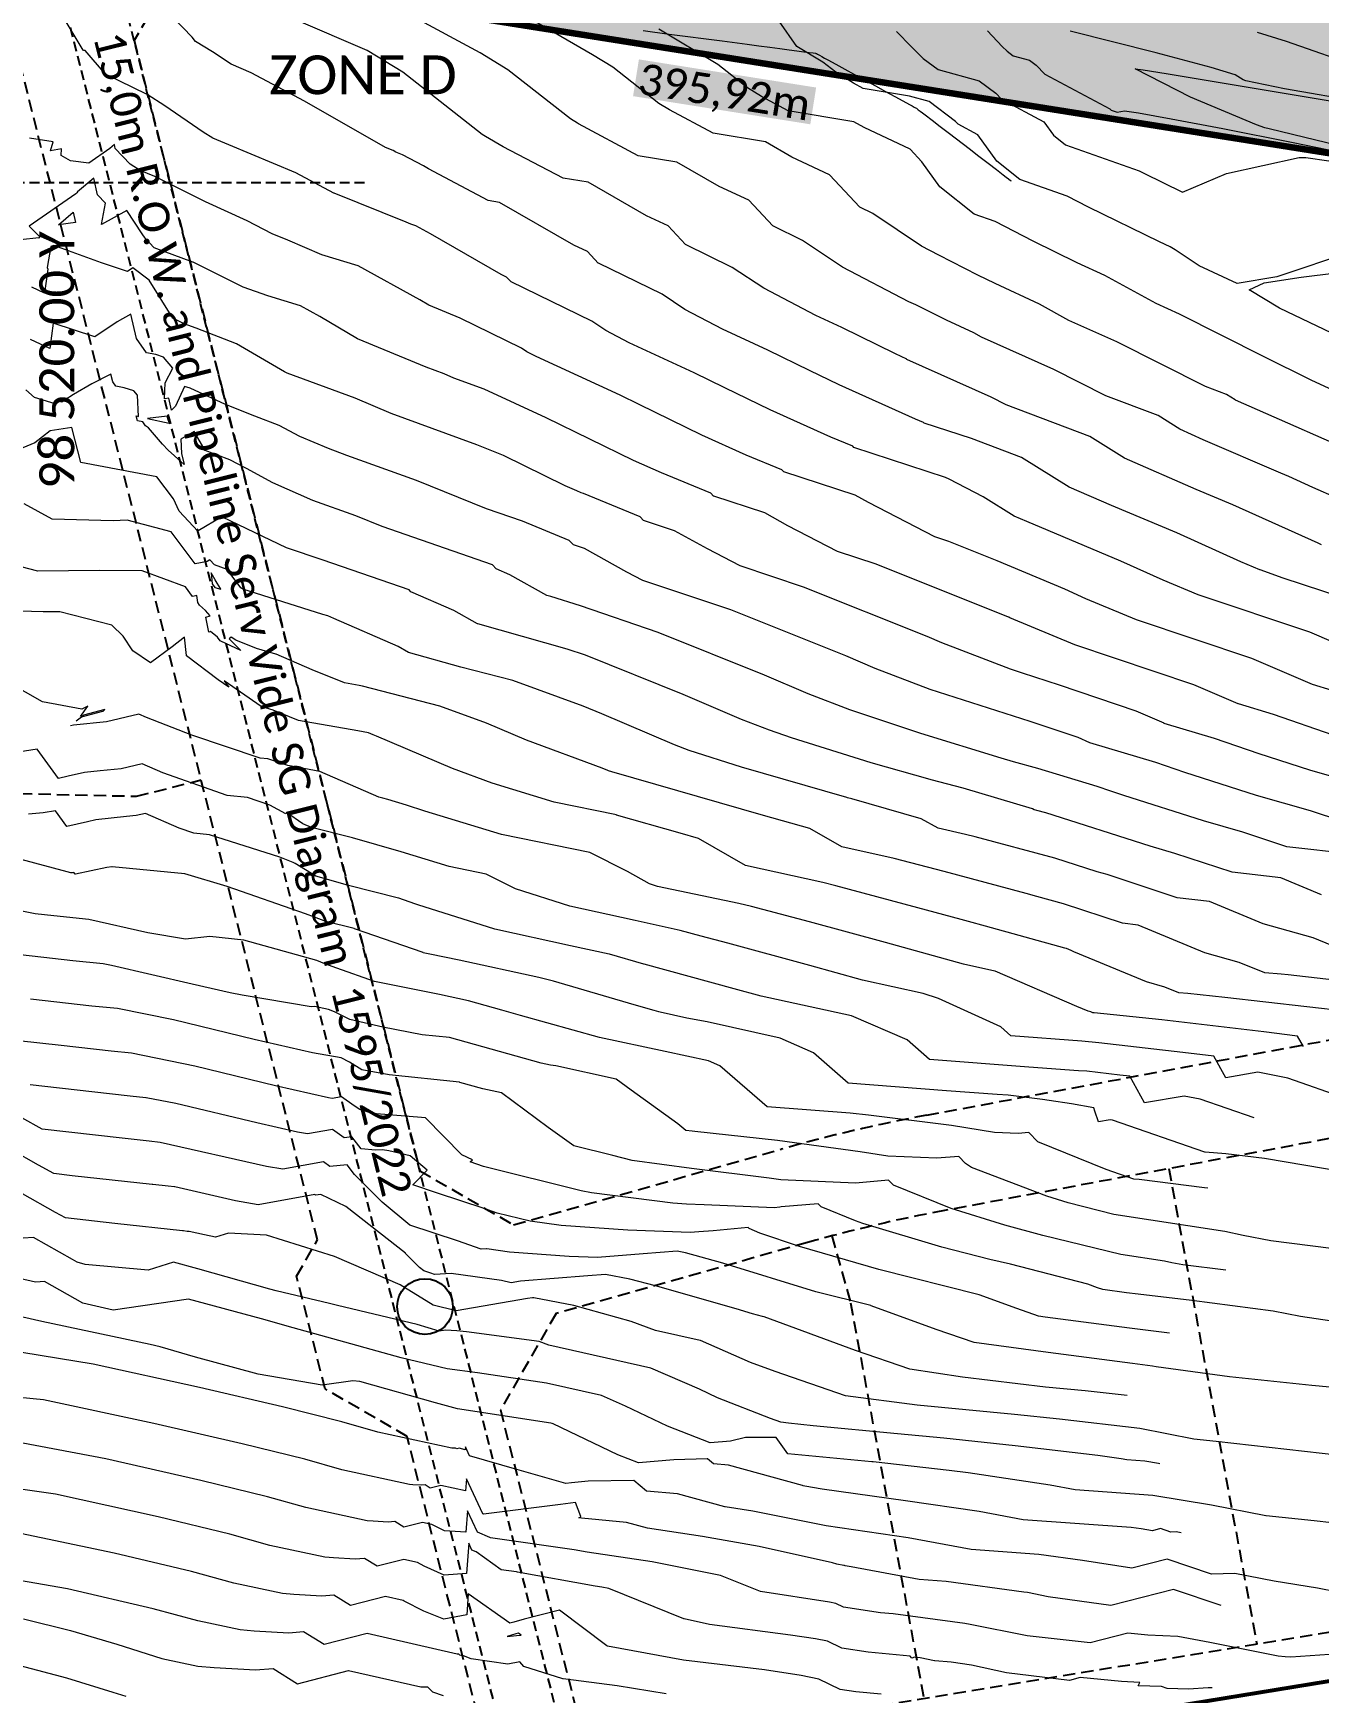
# Model space of a CAD drawing. Header units: metres. Extents: x 5688 to 19740, y -52 to 3406.
# Drawn here: x 7359.3 to 7690.8, y 1435.2 to 1863.1 of the extents above; entities that cross this region are included whole.
import ezdxf
from ezdxf.enums import TextEntityAlignment as Align

# ---------------------------------------------------------------- set-up
doc = ezdxf.new("R2010")
doc.units = ezdxf.units.M
doc.linetypes.add('DASHED', pattern=[19.05, 12.7, -6.35])
doc.linetypes.add('HIDDEN', pattern=[9.525, 6.35, -3.175])
for name, color, linetype in [('AFSTANDE', 7, 'Continuous'), ('Contours', 7, 'Continuous'), ('GEO', 140, 'Continuous'), ('LINES', 7, 'Continuous'), ('ONDERVERDELING', 7, 'Continuous'), ('SERV', 7, 'Continuous'), ('SITE', 7, 'Continuous')]:
    doc.layers.add(name, color=color, linetype=linetype)
doc.layers.add('Sonering - Special', color=7, linetype='Continuous', true_color=0xdbb88a)
doc.styles.add('CALIBRII', font='calibri.ttf')
doc.styles.add('Text_Style_1', font='calibri.ttf')
doc.dimstyles.new('$DIM_Caddie', dxfattribs={"dimtxt": 7, "dimasz": 1, "dimexe": 0, "dimexo": 0, "dimgap": 0, "dimtad": 0, "dimtoh": 1, "dimtxsty": 'Text_Style_1', "dimblk": 'OBLIQUE', "dimcen": 0, "dimse1": 1, "dimse2": 1, "dimsd1": 1, "dimsd2": 1, "dimclrd": 253, "dimclre": 253, "dimclrt": 256, "dimadec": 0, "dimazin": 0, "dimtfac": 1, "dimtmove": 0, "dimatfit": 3, "dimldrblk": 'OBLIQUE', "dimfxl": 0, "dimtfillclr": 2, "dimlwd": -3, "dimlwe": -1, "dimarcsym": 0})

# ---------------------------------------------------------------- blocks, each defined once
blk = doc.blocks.new('CONTOURS-CG')
at = {"layer": 'Contours', "color": 253, "lineweight": 9, "true_color": 0xa1a3a5}
for points, elevation in [([(31514.11, 651.19), (31493.18, 656.24), (31492.1, 656.55), (31489.88, 657.31), (31472.91, 664.4), (31458.68, 671.72), (31460.69, 671.44), (31466.65, 670.5), (31524.87, 660.82)], 1432.5), ([(31490.1, 681.15), (31497.56, 678.83), (31517.25, 672.02), (31522.18, 670.05), (31531.62, 665.8), (31529.68, 662.62), (31528.31, 661.95), (31517, 663.15), (31497.11, 666.54), (31487.18, 668.65), (31486.5, 668.86), (31484.44, 670.15), (31478.24, 672.05), (31464.06, 675.84), (31441.9, 681.46)], 1433), ([(31420.53, 681.51), (31424.36, 677.5), (31425.6, 676.27), (31427.14, 675.12), (31431.41, 673.95), (31431.41, 673.95), (31433.12, 672.66), (31435.36, 670.33), (31435.37, 670.32), (31452.1, 661.44), (31452.1, 661.44), (31452.24, 661.24), (31452.42, 661.11), (31454.03, 660.54), (31455.92, 660.92), (31459.52, 660.41), (31467.96, 658.88), (31481.23, 656.32), (31499.35, 652.71), (31522.3, 648.04)], 1433), ([(31397.1, 681.33), (31400.99, 677.38), (31403.99, 674.4), (31407.83, 671.54), (31418.45, 668.64), (31418.45, 668.64), (31422.69, 665.42), (31424.17, 663.9), (31435.09, 658.1), (31435.09, 658.1), (31437.6, 654.59), (31440.65, 652.15), (31459.71, 645.45), (31460.91, 644.83), (31470.81, 639.97), (31482.15, 644.75), (31500.91, 648.88), (31502.62, 648.88), (31508.6, 648.04)], 1433.5), ([(31517.57, 585.15), (31504, 591.44), (31491.75, 597.52), (31470.11, 608.45), (31470.06, 608.47), (31464.05, 611.18), (31464.04, 611.18), (31450.82, 618.41), (31443.71, 621.73), (31432.32, 627.32), (31422.51, 632.35), (31417.13, 634.24), (31417.12, 634.25), (31408.3, 641.28), (31403.65, 647.79), (31400.62, 651.02), (31388.8, 656.57), (31386.13, 658.1), (31369.16, 660.91), (31362.25, 664.6), (31358.65, 666.83), (31351.03, 672.82), (31351.03, 672.82), (31335.86, 681.97)], 1434.5), ([(31523.29, 555.56), (31504.47, 563.79), (31498.29, 566.59), (31498.28, 566.6), (31496.19, 567.47), (31476.19, 576.08), (31470.15, 578.85), (31464.56, 582.32), (31464.56, 582.32), (31451.04, 587.44), (31437.7, 594.18), (31419.02, 602.58), (31419.02, 602.58), (31417.08, 603.64), (31410.03, 606.93), (31402.06, 610.84), (31402.06, 610.84), (31400.3, 611.65), (31383.2, 620.59), (31372.88, 627.47), (31372.88, 627.47), (31365.2, 631.22), (31365.19, 631.23), (31359.01, 637.83), (31359.01, 637.83), (31351.34, 641.42), (31340.43, 647.69), (31330.48, 649.34), (31315.1, 657.54), (31314.82, 657.7), (31313.06, 658.8), (31296.9, 671.5), (31296.9, 671.5), (31289.73, 675.83), (31272.05, 685.36)], 1435.5), ([(31515.12, 600.8), (31495.87, 610.05), (31488.05, 614.73), (31491.88, 616.51), (31501.47, 617.97), (31510.44, 619.15)], 1434), ([(31514.71, 624.65), (31495.16, 618.06), (31484.92, 616.37), (31475.13, 620.91), (31468.96, 625.1), (31467.69, 625.8), (31464.92, 627.09), (31446.61, 636.07), (31441.11, 638.9), (31428.89, 643.2), (31428.88, 643.2), (31422.95, 647.93), (31418.08, 654.75), (31418.08, 654.75), (31412.96, 657.47), (31412.27, 658.19), (31405.48, 663.34), (31400.45, 664.71), (31388.52, 666.68), (31388.5, 666.69), (31385.97, 668.04), (31381.45, 670.85), (31378.1, 673.48), (31378.09, 673.48), (31371.43, 677.49), (31371.41, 677.51), (31362.33, 690.66)], 1434), ([(31516.7, 572.15), (31498, 580.39), (31484.47, 586.3), (31484.4, 586.34), (31482.16, 587.73), (31482.16, 587.73), (31476.73, 589.78), (31453.88, 601.33), (31441.53, 606.88), (31441.53, 606.88), (31433.95, 611.03), (31422.5, 616.37), (31418.03, 618.56), (31408.05, 623.68), (31403.55, 626.03), (31391.01, 634.41), (31391.01, 634.41), (31387.68, 636.03), (31379.82, 644.43), (31379.82, 644.43), (31370.07, 648.99), (31363.28, 652.9), (31349.82, 655.12), (31338.54, 661.15), (31335.85, 662.81), (31323.97, 672.16), (31323.97, 672.16), (31318.69, 675.34), (31301.36, 685.44)], 1435), ([(31517.48, 533.61), (31496.83, 540.41), (31490.83, 542.56), (31490.79, 542.57), (31485.84, 544.64), (31469.4, 552.07), (31452.51, 559.14), (31441.65, 563.89), (31429.37, 571.51), (31429.37, 571.51), (31416.43, 576.41), (31404.2, 580.4), (31404.08, 580.52), (31401.96, 581.39), (31382.32, 590.21), (31382.12, 590.31), (31374.82, 593.87), (31363.96, 599.2), (31363.96, 599.2), (31352.23, 604.61), (31352.22, 604.61), (31342.5, 609.69), (31336.64, 613.6), (31336.64, 613.6), (31320.22, 621.62), (31320.21, 621.62), (31317.39, 624.64), (31317.39, 624.64), (31313.89, 626.28), (31294.73, 637.29), (31291.8, 637.78), (31276.39, 645.92), (31275.12, 646.69), (31269.73, 649.56), (31267.98, 650.27), (31267.29, 650.64), (31265.36, 651.45), (31265.36, 651.45), (31244.48, 663.4), (31230.72, 670.73), (31225.54, 672.96), (31225.54, 672.96), (31220.76, 676.09), (31216.34, 678.79), (31215.45, 679.92), (31208.11, 687.57)], 1436.5), ([(31509.42, 511.45), (31504.37, 512.96), (31504.35, 512.97), (31488.74, 519.65), (31458.98, 529.65), (31458.96, 529.66), (31445.94, 535.1), (31440.52, 537.55), (31423.09, 544.84), (31410.6, 549.84), (31406.99, 551.05), (31389.89, 559.92), (31386.48, 561.8), (31368.04, 567.81), (31368.03, 567.82), (31367.54, 568.37), (31358.32, 572.14), (31346.9, 577.27), (31330.78, 585.14), (31325.85, 587.55), (31304.15, 597.57), (31304.15, 597.57), (31301.81, 598.79), (31300.4, 599.73), (31300.39, 599.73), (31284.6, 607.45), (31276.54, 610.77), (31276.53, 610.78), (31274.18, 612.18), (31258.32, 620.92), (31248.91, 623.8), (31240.13, 627.52), (31236.09, 629.15), (31229.63, 632.57), (31218.9, 637.41), (31205.84, 643.95), (31205.84, 643.95), (31202.12, 645.52), (31202.11, 645.53), (31199.48, 647.12), (31195.67, 651.16), (31195.44, 652.25), (31194.26, 651.23), (31188.83, 647.45), (31184.12, 648.02), (31181.72, 649.36), (31181.8, 651.07), (31179, 650.6), (31179.66, 652.87), (31173.56, 653.88)], 1437.5), ([(31506.71, 549.02), (31505.8, 549.4), (31483.84, 559.34), (31474.35, 563.3), (31455.9, 571.37), (31446.96, 576.92), (31446.96, 576.92), (31425.34, 585.1), (31421.51, 587.03), (31399.73, 596.82), (31399.72, 596.83), (31396.83, 598.24), (31383.01, 605.02), (31383.01, 605.02), (31376.27, 608.13), (31376.26, 608.13), (31362.85, 615.14), (31354.76, 620.54), (31354.76, 620.54), (31342.71, 626.42), (31342.7, 626.43), (31338.2, 631.23), (31338.2, 631.24), (31332.62, 633.85), (31317.58, 642.49), (31311.14, 643.56), (31295.69, 651.62), (31291.11, 654.26), (31290.26, 654.78), (31269.84, 670.84), (31269.84, 670.84), (31260.58, 676.42), (31242.4, 684.24)], 1436), ([(31521.36, 485.83), (31503.64, 490.93), (31490.59, 495.12), (31479.13, 499.08), (31479.13, 499.08), (31466.12, 502.96), (31466.11, 502.97), (31458.86, 506.07), (31439.09, 512.8), (31429.6, 515.92), (31426.47, 516.92), (31408.8, 523.72), (31405.01, 525.35), (31373.13, 538.11), (31356.81, 543.56), (31356.8, 543.57), (31348.35, 547.95), (31339.9, 552.62), (31331.89, 555.23), (31331.87, 555.24), (31330.99, 556.21), (31316.42, 562.22), (31315.81, 562.43), (31314.67, 562.89), (31311.68, 564.24), (31295.8, 571.99), (31295.8, 571.99), (31288.92, 574.78), (31284.38, 576.41), (31266.81, 582.9), (31257.54, 586.85), (31257.54, 586.85), (31239.96, 593.29), (31239.68, 593.41), (31239.3, 593.63), (31226.91, 600.81), (31216.53, 604.88), (31213.43, 605.95), (31210.51, 607.42), (31204.41, 617.23), (31200.23, 620.43), (31198.84, 619.5), (31192.1, 621.68), (31179.78, 626.17), (31179.05, 625.91), (31178.14, 620.48), (31178.27, 620.1), (31177.43, 613.85), (31174.11, 615.43)], 1438.5), ([(31523.47, 517.97), (31503.68, 526.43), (31474.91, 536.1), (31474.88, 536.11), (31465.89, 539.87), (31454.96, 544.81), (31430.67, 554.97), (31427.4, 556.4), (31419.43, 561.35), (31410.65, 565.9), (31409.77, 566.39), (31409.77, 566.39), (31386.12, 574.1), (31386.12, 574.11), (31385.81, 574.44), (31380.14, 576.77), (31364.51, 583.79), (31352.8, 589.5), (31344.91, 593.38), (31344.9, 593.38), (31328.19, 601.09), (31328.18, 601.09), (31322.15, 604.24), (31318.52, 606.67), (31318.52, 606.67), (31297.73, 616.82), (31297.72, 616.82), (31296.58, 618.04), (31296.58, 618.04), (31295.17, 618.71), (31276.95, 629.18), (31273.19, 631.25), (31271.87, 631.66), (31270.63, 632.18), (31252.11, 639.68), (31252.04, 639.71), (31242.25, 644.88), (31224.98, 652.14), (31220.85, 653.88), (31218.32, 655.42), (31208.48, 662.22), (31203.9, 665.12), (31193.14, 670.36), (31193.14, 670.37), (31187.94, 676.42), (31187.59, 676.5), (31187.35, 676.58), (31181.71, 686.03)], 1437), ([(31514.66, 469.25), (31497.77, 471.13), (31486.37, 474.89), (31476.23, 477.81), (31455.68, 484.38), (31452.35, 485.49), (31448.84, 486.7), (31448.83, 486.71), (31433.51, 491.28), (31427.24, 493.07), (31424.06, 493.98), (31403.41, 500.32), (31385.04, 506.44), (31374.34, 510.56), (31363.08, 515.4), (31335.66, 526.39), (31315.62, 533.26), (31307.96, 535.64), (31306.95, 535.92), (31297.4, 541.29), (31293.91, 542.82), (31292.89, 543.86), (31292.89, 543.86), (31264.48, 553.69), (31257.7, 556.44), (31246.58, 560.43), (31246.58, 560.43), (31236.31, 564.97), (31229.5, 568.66), (31225.2, 570.94), (31218.88, 573.33), (31215.99, 578.21), (31212.6, 576.27), (31212.77, 572.5), (31213.39, 569.67), (31209.34, 573.4), (31207.85, 574.95), (31204.19, 579.13), (31204.19, 579.13), (31203.49, 579.7), (31202.75, 580.68), (31201.43, 580.93), (31201.08, 582.29), (31201.65, 582.06), (31201.39, 587.6), (31200.47, 588.68), (31197.93, 589.51), (31195.82, 589.91), (31195.03, 591.06), (31194.56, 593), (31189.62, 590.55), (31184.91, 587.72), (31182.74, 586.39), (31181.89, 585.82), (31180.3, 586.33), (31180.17, 585.36), (31174.84, 586.97), (31172.56, 589)], 1439.5), ([(31509.71, 499.94), (31494.28, 505.27), (31494.28, 505.27), (31485.24, 507.96), (31485.23, 507.97), (31473.8, 512.86), (31443.06, 523.2), (31443.05, 523.21), (31426.36, 530.17), (31426.03, 530.3), (31425.97, 530.33), (31391.86, 543.98), (31381.9, 547.3), (31381.89, 547.31), (31369.12, 553.93), (31363.19, 557.21), (31349.96, 561.52), (31349.95, 561.53), (31349.26, 562.29), (31336.5, 567.52), (31329.29, 570.75), (31306.8, 581.73), (31290.79, 589.12), (31282.99, 592.01), (31280.5, 593.06), (31280.5, 593.06), (31275.79, 594.79), (31258.11, 602.09), (31248.4, 607.87), (31243.44, 610.6), (31234.99, 613.19), (31228.6, 615.41), (31215.72, 621.88), (31215.7, 621.88), (31205.69, 625.58), (31203.33, 628.06), (31202.63, 629.17), (31198.62, 635.2), (31192.14, 631.59), (31193.14, 637.06), (31191.05, 639.27), (31190.14, 643.52), (31185.93, 639.99), (31185.75, 639.73), (31185.53, 639.54), (31173.46, 631.12), (31176.11, 628.5), (31176.06, 628.09), (31175.98, 628.12), (31171.24, 627.68)], 1438), ([(31514.19, 443.74), (31504.54, 447.67), (31491.66, 451.28), (31491.66, 451.28), (31477.8, 457.06), (31477.8, 457.06), (31469.49, 457.98), (31451.39, 463.96), (31448.81, 464.7), (31437.93, 468.2), (31437.93, 468.2), (31417.37, 473.73), (31414.92, 474.32), (31407.8, 475.89), (31403.45, 478.37), (31385.54, 483.51), (31384.45, 483.79), (31384.27, 483.84), (31357.15, 491.64), (31343.6, 495.97), (31339.88, 497.4), (31321.16, 505.44), (31316.29, 507.4), (31298.13, 514.04), (31284.75, 517.47), (31271.23, 521.27), (31268.6, 522.75), (31252, 530.03), (31250.49, 530.68), (31249.17, 531.07), (31228.54, 537.6), (31228.03, 537.93), (31224.52, 542.65), (31221.29, 543.83), (31220.01, 545.13), (31219.34, 544.71), (31217.64, 544.33), (31216.26, 544.12), (31210.07, 552.34), (31198.75, 555.31), (31195.09, 555.2), (31179.41, 555.6), (31172.15, 559.57)], 1440.5), ([(31513.45, 428.63), (31481.8, 432.3), (31472.19, 433.29), (31469.9, 433.48), (31466.32, 434.94), (31461.55, 436.27), (31461.55, 436.27), (31442.81, 444.08), (31442.13, 444.37), (31440.95, 444.88), (31440.94, 444.89), (31440.48, 444.99), (31420.02, 450.62), (31415.66, 451.86), (31413.76, 452.38), (31402.61, 455.42), (31381.44, 461.09), (31378.12, 461.94), (31358.19, 466.33), (31346.03, 473.27), (31341.3, 474.61), (31324.93, 479.32), (31324.91, 479.33), (31308.85, 482.63), (31308.85, 482.63), (31292.87, 487.51), (31282.58, 491.29), (31263, 499.62), (31262.19, 499.97), (31260.98, 500.5), (31258.21, 501.01), (31242.94, 503.71), (31236.41, 506.35), (31233.26, 507.28), (31223.77, 513.92), (31224.94, 512.29), (31222.2, 514.2), (31214.07, 520.38), (31214.07, 520.43), (31213.55, 525.15), (31210.32, 522.72), (31204.79, 518.56), (31200.17, 521.7), (31197.7, 525.47), (31194.77, 528.32), (31181.36, 531.75), (31177.06, 531.7), (31162.08, 532.14)], 1441.5), ([(31511.92, 477.7), (31503.87, 480.36), (31489.94, 484.37), (31471.47, 490.31), (31463.98, 492.89), (31463.98, 492.89), (31446.99, 497.96), (31446.99, 497.97), (31443.92, 499.28), (31431.53, 503.45), (31405.76, 511.68), (31405.75, 511.68), (31391.57, 517.14), (31384.05, 520.37), (31354.39, 532.25), (31331.71, 539.82), (31331.71, 539.83), (31327.58, 541.97), (31316.62, 548.02), (31313.79, 548.95), (31312.72, 550.13), (31300.68, 555.06), (31291.38, 558.28), (31273.31, 565.61), (31255.35, 572.05), (31250.64, 573.79), (31243.28, 576.93), (31237.9, 579.78), (31237.9, 579.79), (31231.67, 582.14), (31224.05, 585.22), (31215.01, 589.35), (31215, 589.35), (31213.54, 589.81), (31211.23, 584.74), (31210.18, 583.68), (31209.46, 586.77), (31208.32, 586.63), (31208.51, 590.73), (31210.49, 594.58), (31208.07, 597.42), (31206.15, 598.06), (31203.73, 598.52), (31201.18, 602.23), (31199.65, 608.49), (31196.14, 606.53), (31190.36, 602.66), (31179.68, 606.12), (31178.8, 599.6), (31173.82, 601.93)], 1439), ([(31185.6, 503.62), (31185.6, 503.62), (31186.98, 504.64), (31192.44, 506.09), (31192.5, 506.11), (31192.98, 506.56), (31187.51, 505.06), (31187.29, 504.9), (31186.84, 504.77), (31186.73, 504.76), (31188.59, 507.43), (31187, 506.61), (31176.94, 508.51), (31168.12, 513.49)], 1442), ([(31513.23, 406.17), (31497.96, 411.46), (31490.29, 413), (31481.98, 411.59), (31478.91, 417.15), (31470.96, 418.12), (31449.25, 420.6), (31444.88, 421.03), (31426.58, 422.41), (31423.96, 424.7), (31407.91, 432.04), (31404, 433.31), (31388.31, 436.73), (31374.77, 440.48), (31353.6, 446.26), (31346.74, 448.11), (31341.32, 449.55), (31329.7, 452.11), (31312.89, 455.86), (31298.89, 460.25), (31291.29, 464.06), (31291.29, 464.06), (31281.72, 466.03), (31269.34, 469.82), (31256.8, 473.4), (31246.24, 476.1), (31244.04, 477.06), (31239.84, 479.99), (31239.63, 479.61), (31235.5, 481.86), (31229.72, 483.8), (31224.48, 484.32), (31224.48, 484.32), (31207.92, 490.19), (31202.59, 492.51), (31197.22, 491.27), (31191.73, 490.71), (31187.75, 490.28), (31183.51, 489.32), (31181.03, 488.78), (31175.53, 496.27), (31169.5, 495.35)], 1442.5), ([(31184.85, 634.8), (31184.85, 634.8), (31185.43, 632.07), (31181.05, 631.52), (31184.85, 634.8)], 1438.5), ([(31506.71, 458.78), (31496.23, 463.15), (31496.23, 463.15), (31483.63, 464.56), (31468.88, 469.43), (31462.52, 471.26), (31435.63, 479.9), (31435.63, 479.9), (31433.32, 480.52), (31432.6, 480.68), (31432.16, 480.93), (31414.31, 486.27), (31406, 488.39), (31405.76, 488.46), (31390.6, 492.81), (31369.99, 499.24), (31364.32, 501.21), (31357.11, 503.98), (31342.12, 510.42), (31316.92, 520.53), (31312.15, 522.12), (31289.11, 528.59), (31289.09, 528.6), (31283, 532.02), (31271.9, 536.89), (31271.89, 536.89), (31271.4, 537.39), (31249.27, 545.05), (31249.27, 545.05), (31239.81, 548.22), (31223.34, 556.14), (31223.21, 556.28), (31223.13, 556.23), (31217.02, 552.56), (31216.93, 552.54), (31212.18, 557.65), (31210.69, 560.83), (31206.41, 566.51), (31186.79, 570.25), (31186.79, 570.25), (31184.45, 579.25), (31178.87, 578.35), (31174.96, 575.31), (31170.76, 573.56)], 1440), ([(31519.78, 435.64), (31498.07, 438.09), (31496.28, 438.26), (31492.05, 438.61), (31485.43, 441.3), (31476.61, 443.78), (31476.6, 443.78), (31459.37, 450.96), (31459.37, 450.96), (31455.34, 451.41), (31440.14, 456.43), (31433.25, 458.34), (31430.55, 459.07), (31409.38, 464.76), (31396.52, 468.13), (31383, 471.11), (31374.74, 475.82), (31362.79, 479.23), (31323.69, 490.47), (31322.88, 490.73), (31322.65, 490.82), (31321.22, 491.43), (31301.69, 498.59), (31291.41, 502.97), (31291.41, 502.97), (31279.33, 507.39), (31259.38, 512.54), (31258.56, 512.72), (31254.81, 513.38), (31246.43, 516.76), (31237.11, 520.77), (31237.03, 520.8), (31232.06, 522.27), (31226.72, 524.4), (31225.57, 525.19), (31224.99, 524.73), (31228.04, 521.74), (31222.86, 524.15), (31222.72, 524.25), (31222.03, 525.16), (31220.19, 526.64), (31219.79, 526.45), (31219, 530.34), (31220.12, 530.71), (31218.95, 532.03), (31217.39, 533.46), (31216.92, 534.14), (31216.73, 535.92), (31216.01, 535.76), (31215.6, 535.7), (31213.73, 538.17), (31202.63, 542.32), (31191.52, 542.41), (31175.73, 542.24), (31160.71, 546.07)], 1441), ([(31489.28, 401.22), (31475.37, 406.04), (31471.26, 406.86), (31461.06, 405.14), (31457.3, 411.96), (31454.69, 412.28), (31446.14, 413.23), (31444.01, 413.39), (31431.24, 414.3), (31405.62, 416.29), (31399.83, 421.36), (31385.53, 427.53), (31362.22, 432.6), (31355.27, 434.52), (31332, 440.86), (31331.99, 440.86), (31323.09, 443.43), (31323.03, 443.44), (31313.03, 445.59), (31293.57, 449.93), (31273.69, 456.14), (31272.92, 456.39), (31268.75, 457.85), (31268.73, 457.86), (31255.84, 461.15), (31248.91, 463.13), (31247.4, 463.52), (31242.03, 466.79), (31241.53, 467.1), (31238.09, 468.44), (31219.93, 474.21), (31215.91, 474.61), (31215.91, 474.61), (31212.14, 475.94), (31203.44, 479.73), (31201.02, 479.17), (31198.54, 478.91), (31190.64, 478.06), (31188.5, 477.57), (31183.18, 476.4), (31180.26, 480.38), (31177.06, 479.89), (31173.32, 479.52)], 1443), ([(31209.05, 582.16), (31203.98, 581.55), (31209.6, 580.34), (31209.64, 580.35), (31209.26, 581.26), (31209.05, 582.16)], 1439.5), ([(31512.75, 387.22), (31492.02, 390.72), (31482.03, 391.94), (31476.66, 392.35), (31476.62, 392.36), (31452.78, 400.62), (31452.22, 400.73), (31449.14, 400.21), (31448.25, 402.92), (31448.01, 403.86), (31442.26, 404.89), (31436.49, 405.72), (31434.73, 405.97), (31425.88, 407.06), (31423.05, 407.28), (31410.03, 408.16), (31384.67, 410.18), (31375.69, 418.02), (31367.06, 421.74), (31348.24, 426), (31343.06, 426.96), (31336.13, 428.47), (31335.78, 428.57), (31334.58, 428.9), (31329.43, 430.38), (31308.62, 436.49), (31304.91, 437.44), (31304.89, 437.44), (31284.34, 441.9), (31276.73, 443.48), (31275.02, 443.82), (31275.02, 443.83), (31257.31, 450.01), (31257.29, 450.02), (31249.97, 451.89), (31249.97, 451.89), (31247.05, 452.95), (31244.73, 453.83), (31224.53, 460.91), (31213.63, 464.17), (31194.87, 465.97), (31194.77, 465.97), (31193.53, 465.83), (31193.49, 465.82), (31185.38, 464.03), (31185.33, 464.03), (31184.99, 464.49), (31184.61, 464.44), (31184.18, 464.39), (31183.26, 464.71), (31171.37, 467.81)], 1443.5), ([(31477.37, 383.06), (31476.53, 383.2), (31459.71, 385.35), (31458.31, 385.46), (31451.16, 387.94), (31433.54, 395.05), (31431.23, 397.43), (31428.51, 397.19), (31422.39, 397.45), (31411.25, 399.22), (31389.91, 401.96), (31385.13, 402.44), (31363.77, 404.05), (31363.71, 404.06), (31351.55, 414.68), (31348.59, 415.96), (31337.45, 418.38), (31320.49, 421.99), (31300.12, 427.62), (31295.32, 428.98), (31286.75, 431.44), (31279.24, 433.06), (31262.53, 436.4), (31252.76, 439.79), (31249.66, 440.98), (31247.66, 441.81), (31228.79, 447.05), (31220.02, 447.97), (31213.77, 447.29), (31204.04, 448.96), (31188.82, 452.42), (31188.81, 452.42), (31179.82, 453.31), (31175.03, 453.86), (31161.15, 456.58)], 1444), ([(31222.84, 537.55), (31221.44, 539.94), (31220.37, 541.75), (31220.68, 538.93), (31221.34, 537.96), (31222.84, 537.55)], 1440.5), ([(31525.41, 365.48), (31493.59, 369.5), (31493.59, 369.5), (31486.47, 370.87), (31481.75, 371.94), (31481.74, 371.94), (31453.11, 376.34), (31453.11, 376.34), (31441.34, 379.32), (31435.86, 381), (31416.46, 388.47), (31414.93, 389.46), (31413.13, 391.3), (31407.52, 390.81), (31394.85, 391.34), (31387.77, 392.46), (31366.45, 395.37), (31345.07, 397.75), (31344.38, 397.82), (31342.75, 397.95), (31340.73, 399.71), (31328.72, 408.35), (31324.83, 411.25), (31309.22, 414.65), (31307.87, 414.85), (31305.45, 415.37), (31281.83, 421.93), (31281.83, 421.93), (31274.76, 422.67), (31264.62, 424.6), (31256.12, 426.57), (31252.17, 428.54), (31250.68, 429.16), (31247.03, 429.97), (31246.2, 429.88), (31228.35, 432.87), (31225.27, 433.49), (31215.49, 435.7), (31194.67, 440.56), (31192.51, 440.92), (31192.51, 440.92), (31184.73, 441.69), (31165.92, 443.83)], 1444.5), ([(31502.03, 419.62), (31500.53, 422.34), (31491.83, 423.42), (31465.53, 426.47), (31448.09, 428.33), (31447.75, 428.35), (31447.21, 428.57), (31446.5, 428.77), (31443.59, 429.98), (31422.55, 439.07), (31422.47, 439.1), (31414.39, 440.86), (31394.26, 446.43), (31374.68, 451.76), (31359.72, 455.74), (31356.42, 456.47), (31335.44, 460.9), (31333.39, 461.55), (31327.77, 464.76), (31318.01, 469.66), (31295.28, 474.33), (31275.49, 480.31), (31270.77, 481.83), (31265.91, 483.31), (31264.69, 483.66), (31263.66, 483.92), (31263.66, 483.92), (31248.38, 490.57), (31240.16, 492.11), (31235.02, 493.83), (31235.02, 493.83), (31233.05, 494.02), (31233.05, 494.02), (31215.38, 499.88), (31203.7, 504.44), (31201.73, 505.29), (31193.42, 503.37), (31184.93, 502.51), (31184.86, 502.51), (31184.1, 502.33)], 1442), ([(31509.34, 348.85), (31501.26, 350.04), (31494.25, 351.36), (31473.28, 354.11), (31459.38, 355.77), (31456.36, 356.15), (31450.34, 356.94), (31448.9, 357.44), (31446.41, 358.35), (31426.5, 363.49), (31421.15, 364.74), (31408.81, 367.86), (31388.42, 374.03), (31386.54, 374.69), (31377.69, 378.26), (31376.93, 379.04), (31367.36, 378.25), (31366.98, 378.17), (31365.53, 378.04), (31347.53, 378.8), (31342.96, 378.96), (31339.45, 379.22), (31318.47, 381.91), (31315.78, 382.42), (31290.63, 388.69), (31287.15, 389.85), (31287.74, 390.45), (31284.99, 391.71), (31275.65, 401.26), (31275.64, 401.26), (31261.95, 402.35), (31258.71, 403.39), (31257.26, 404.3), (31253.99, 406.67), (31251.61, 406.23), (31250.66, 406.4), (31236.99, 409.51), (31216.19, 414.59), (31199.89, 417.92), (31199.89, 417.92), (31194.57, 418.45), (31181.7, 419.92), (31170.75, 421.13)], 1445.5), ([(31467.52, 345.71), (31457.15, 347.02), (31435.4, 349.84), (31433.73, 350.1), (31428.12, 352.05), (31418.45, 355.58), (31392.54, 362.13), (31372.08, 368.07), (31361.88, 371.54), (31359.08, 372.67), (31358.83, 372.92), (31349.81, 372.12), (31346.11, 371.83), (31343.86, 371.66), (31327.82, 372.24), (31310.67, 373.5), (31302.62, 374.59), (31294.17, 376.69), (31290.75, 377.89), (31278.78, 381.83), (31272.35, 383.98), (31276.07, 387.76), (31271.7, 391.42), (31266.24, 392.71), (31264.58, 393.02), (31262.79, 392.89), (31259.05, 393.22), (31256.7, 396.3), (31256.69, 396.3), (31254.66, 396.12), (31251.68, 398.27), (31251.68, 398.27), (31245.24, 397.1), (31242.65, 397.56), (31232.13, 399.95), (31211.32, 404.97), (31203.59, 406.42), (31203.58, 406.42), (31199.49, 406.83), (31189.58, 407.96), (31173.76, 409.71)], 1446), ([(31482.02, 361.93), (31470.92, 363.34), (31470.92, 363.34), (31468.1, 363.88), (31466.23, 364.3), (31454.91, 366.04), (31454.91, 366.04), (31434.82, 370.89), (31425.07, 373.59), (31411.2, 377.85), (31396.31, 383.86), (31395.03, 385.17), (31386.52, 384.43), (31367.31, 385.23), (31364.29, 385.71), (31344.26, 388.18), (31328.95, 390.25), (31323.99, 391.49), (31313.92, 394), (31307.31, 398.75), (31295.28, 407.71), (31290.4, 408.75), (31284.48, 410.39), (31284.46, 410.4), (31266.29, 412.3), (31259.24, 413.65), (31256.04, 415.61), (31253.95, 416.73), (31246.5, 418.01), (31231.49, 421.41), (31210.72, 426.49), (31196.2, 429.42), (31196.2, 429.42), (31189.65, 430.07), (31173.81, 431.87)], 1445), ([(31508.87, 331.81), (31504.22, 332.26), (31482.95, 334.46), (31464.06, 337.06), (31463.1, 337.24), (31457.93, 337.9), (31436.18, 340.71), (31417.12, 343.27), (31407.34, 346.65), (31390.55, 352.79), (31390.48, 352.81), (31376.27, 356.4), (31352.3, 363.75), (31342.71, 366.43), (31340.53, 366.85), (31331.82, 366.15), (31320.03, 365.24), (31312.68, 365.51), (31297.31, 366.64), (31291.44, 367.47), (31291.41, 367.47), (31289.99, 367.38), (31283.89, 369.52), (31271.6, 373.57), (31264.48, 379.49), (31257.33, 386.6), (31255.43, 389.1), (31250.98, 388.72), (31249.38, 389.87), (31249.38, 389.87), (31238.87, 387.96), (31234.65, 388.72), (31207.28, 394.92), (31207.28, 394.92), (31204.41, 395.21), (31197.47, 396), (31176.79, 398.28), (31176.78, 398.29), (31171.58, 401.21)], 1446.5), ([(31456.55, 329.62), (31445.72, 330.83), (31435.53, 331.82), (31435.52, 331.82), (31414.15, 334.34), (31400.52, 336.43), (31386.56, 341.26), (31362.99, 349.89), (31362.56, 350.02), (31362.51, 350.04), (31360.01, 350.67), (31355.78, 351.97), (31334.98, 357.96), (31328.31, 359.65), (31322.04, 360.83), (31317.52, 360.47), (31300.18, 359.14), (31297.7, 358.7), (31295.26, 359.3), (31282.29, 361.13), (31277.96, 360.84), (31277.95, 360.84), (31277.03, 361.16), (31275.19, 361.76), (31274.13, 362.65), (31270.47, 366.29), (31270.46, 366.3), (31255.1, 378.41), (31248.66, 381.43), (31247.3, 381.32), (31247.3, 381.32), (31247.08, 381.48), (31232.5, 378.82), (31226.64, 379.87), (31210.98, 383.43), (31210.97, 383.43), (31209.33, 383.59), (31205.35, 384.04), (31205.15, 384.06), (31184.57, 386.29), (31179.8, 386.87), (31175.9, 389.05), (31168.93, 392.99)], 1447), ([(31520.51, 313.14), (31479.48, 317.79), (31473.8, 318.38), (31459.84, 321.11), (31439.13, 323.5), (31427.51, 324.72), (31402.41, 327.16), (31402.4, 327.16), (31383.91, 329.59), (31365.8, 335.86), (31365.78, 335.87), (31359.49, 338.16), (31346.52, 343.84), (31346.51, 343.84), (31334.94, 346.44), (31328.65, 348.74), (31313.9, 352.86), (31303.56, 354.81), (31303.23, 354.79), (31303.22, 354.79), (31303.22, 354.79), (31301.93, 354.69), (31283.57, 351.45), (31277.61, 352.91), (31269.14, 358.14), (31252.18, 365.45), (31234.69, 371.01), (31224.82, 371.51), (31221.52, 370.51), (31218.64, 371.03), (31214.69, 371.92), (31214.66, 371.93), (31214.24, 371.97), (31213.24, 372.08), (31212.99, 372.11), (31195.51, 374), (31182.81, 375.44), (31180.27, 376.87), (31171.77, 381.67)], 1447.5), ([(31465.01, 312.04), (31464.64, 312.12), (31461.16, 312.69), (31456.52, 313.02), (31456.52, 313.02), (31455.05, 313.3), (31449.04, 314.18), (31427.66, 316.68), (31409.3, 318.61), (31397.37, 319.77), (31375.64, 321.8), (31369.28, 322.49), (31369.28, 322.49), (31367.3, 322.76), (31364.63, 323.68), (31350.91, 329.03), (31346.29, 331.24), (31333.77, 336.72), (31307.46, 342.63), (31304.97, 343.54), (31304.96, 343.54), (31286.2, 346.09), (31283.7, 346.33), (31280.8, 346.5), (31279.21, 346.21), (31273.51, 347.95), (31252.94, 352.89), (31250.9, 353.35), (31237.16, 356.64), (31235.55, 357.09), (31216.99, 362.31), (31210.69, 364.01), (31204.12, 362), (31187.87, 363.38), (31185.83, 364.02), (31184.64, 364.69), (31174.6, 370.36), (31171.95, 370.24)], 1448), ([(31532.13, 294.23), (31504.77, 297.33), (31492.45, 298.62), (31492.35, 298.64), (31478.3, 301.38), (31463.23, 303.86), (31443.13, 305.31), (31443.13, 305.31), (31436.74, 306.51), (31415.54, 309.69), (31410.72, 310.31), (31391.09, 312.5), (31390.71, 312.54), (31370.88, 314.4), (31369.1, 314.64), (31366.03, 318.77), (31366.02, 318.77), (31358.16, 318.82), (31354.28, 317.83), (31349.04, 317.41), (31338.08, 321.69), (31327.23, 326.88), (31321.02, 329.6), (31306.82, 332.79), (31289.07, 335.5), (31281.26, 336.54), (31269.35, 339.39), (31248.65, 345.11), (31241.56, 347.13), (31233.39, 349.4), (31214.53, 354.44), (31195.15, 351.62), (31187.28, 353.49), (31177.44, 359.04), (31177.44, 359.04), (31176.27, 358.99), (31175.11, 358.86), (31158.51, 362.64)], 1448.5), ([(31470.46, 294.22), (31469.17, 294.47), (31467.81, 294.43), (31465.2, 295.32), (31465.19, 295.32), (31463.11, 294.78), (31460.21, 295.23), (31457.63, 295.58), (31429.74, 297.61), (31429.74, 297.61), (31418.44, 299.72), (31399.39, 302.5), (31377.93, 305.53), (31373.45, 306.29), (31373.45, 306.29), (31373.01, 306.38), (31373, 306.38), (31372.84, 306.41), (31353.77, 311.64), (31353.77, 311.64), (31349.91, 312), (31348.33, 313.32), (31348.32, 313.32), (31339.68, 313.01), (31330.56, 312.28), (31325.25, 314.34), (31308.57, 322.33), (31308.56, 322.33), (31308.34, 322.4), (31307.97, 322.51), (31283.87, 326.22), (31278.2, 327.73), (31258.74, 333.29), (31256.89, 333.42), (31249.02, 332.27), (31232.52, 335.15), (31216.39, 339.54), (31207.26, 342.18), (31204.62, 342.81), (31176.73, 348.73), (31161.98, 352.09)], 1449), ([(31510.9, 278.89), (31505.63, 279.92), (31494.47, 281.75), (31494.47, 281.75), (31484.31, 283.76), (31478.32, 283.6), (31478.32, 283.6), (31466.88, 287.48), (31466.87, 287.48), (31457.75, 285.13), (31445.05, 287.1), (31433.77, 288.63), (31416.35, 289.9), (31416.35, 289.9), (31400.14, 292.93), (31379, 296.02), (31379, 296.02), (31360.03, 299.85), (31352.88, 300.9), (31352.87, 300.9), (31340.62, 304.26), (31340.62, 304.26), (31332.65, 305.01), (31329.35, 307.74), (31329.35, 307.74), (31317.58, 307.52), (31313.28, 307.16), (31311.83, 306.96), (31299.2, 310.57), (31287.03, 314.12), (31285.96, 316.43), (31285.9, 315.67), (31284.37, 316.02), (31283.71, 315.85), (31283.4, 316.05), (31283.17, 316.03), (31282.64, 316.06), (31282.43, 316.08), (31263.4, 320.17), (31254.09, 322.85), (31238.76, 326.72), (31217.4, 331.71), (31189.99, 337.76), (31167.38, 341.45)], 1449.5), ([(31480.8, 275.49), (31468.56, 279.64), (31468.56, 279.64), (31452.39, 275.48), (31436.22, 277.7), (31430.85, 278.82), (31429.89, 278.96), (31409.91, 281.69), (31402.97, 282.19), (31402.96, 282.19), (31385.41, 285.47), (31383.87, 285.7), (31383.67, 285.8), (31383.51, 285.83), (31381.68, 286.11), (31380.63, 286.53), (31361.67, 290.72), (31347.06, 293.31), (31332.91, 295.39), (31332.9, 295.39), (31327.47, 296.88), (31327.46, 296.88), (31315.86, 297.97), (31315.22, 298.06), (31315.54, 298.3), (31315.54, 298.3), (31315.72, 298.43), (31314.36, 302.03), (31310.46, 301.57), (31290.6, 299.03), (31290.44, 299.1), (31286.24, 308.15), (31286, 305.02), (31279.62, 306.47), (31278.6, 306.21), (31276.88, 305.76), (31276.87, 305.76), (31275.56, 306.58), (31274.62, 306.5), (31272.4, 306.63), (31271.51, 306.7), (31254.11, 310.44), (31244.51, 313.18), (31228.34, 317.21), (31205.58, 322.45), (31177.14, 328.53), (31163.87, 329.85)], 1450), ([(31508.71, 262.89), (31498.8, 262.2), (31497.35, 262.23), (31495.54, 262.4), (31477.86, 265.95), (31469.63, 267.46), (31461.94, 267.82), (31456.71, 268.32), (31447.03, 265.83), (31447.03, 265.83), (31430.8, 267.66), (31416.11, 270.62), (31414.73, 270.83), (31396.2, 273.35), (31393.01, 273.64), (31393, 273.64), (31383.43, 275.09), (31381.48, 276.03), (31379.86, 276.36), (31362.01, 279.08), (31361.99, 279.08), (31351.76, 283.21), (31334.08, 286.78), (31317.38, 289.23), (31314.02, 289.83), (31314.02, 289.83), (31292.43, 292.91), (31292.42, 292.91), (31292.27, 293.02), (31289.04, 294.44), (31286.51, 299.87), (31286.09, 294.37), (31280.53, 294.71), (31277.3, 296.37), (31274.86, 296.93), (31270.03, 295.67), (31270.03, 295.68), (31267.73, 297.11), (31266.06, 296.97), (31262.16, 297.2), (31260.6, 297.32), (31244.81, 300.72), (31234.88, 303.52), (31217.7, 307.74), (31193.24, 313.28), (31167.28, 318.24)], 1450.5), ([(31478.5, 254.28), (31477.5, 254.24), (31472.43, 253.92), (31466.93, 254.13), (31465.39, 254.62), (31465.39, 254.62), (31459.38, 254.81), (31459.82, 255.66), (31455.09, 255.88), (31444.48, 256.9), (31441.68, 256.18), (31441.68, 256.18), (31425.47, 258.17), (31416.45, 260.08), (31411.22, 260.89), (31406.94, 261.19), (31406.93, 261.19), (31403.2, 262.02), (31401.7, 262.18), (31401.09, 261.87), (31400.62, 262.46), (31389.83, 263.44), (31382.98, 264.47), (31379.29, 266.25), (31376.21, 266.89), (31369.74, 267.88), (31348.91, 270.55), (31342.31, 272.05), (31342.3, 272.05), (31322.89, 279.88), (31321.11, 280.24), (31319.43, 280.49), (31299.4, 284.09), (31299.4, 284.09), (31299.11, 284.13), (31299.1, 284.13), (31295.19, 284.69), (31288.72, 289.3), (31287.64, 289.78), (31286.79, 291.6), (31286.19, 283.71), (31280.45, 283.3), (31275.34, 285.64), (31273.6, 286.58), (31270.1, 287.38), (31263.19, 285.59), (31263.19, 285.59), (31259.89, 287.64), (31257.51, 287.44), (31251.92, 287.76), (31249.69, 287.94), (31235.52, 290.99), (31225.18, 293.88), (31206.75, 298.33), (31180.21, 304.23), (31162.06, 306.79)], 1451), ([(31393.14, 252.65), (31386.65, 253.23), (31382.54, 253.85), (31377.09, 256.48), (31372.56, 257.42), (31363.03, 258.87), (31342.18, 261.41), (31322.61, 265.02), (31322.6, 265.02), (31322.37, 265.11), (31310.24, 274.27), (31301.13, 271.98), (31298.43, 271.23), (31297.43, 270.92), (31286.69, 278.48), (31286.28, 273.06), (31280.4, 272), (31275.22, 274.03), (31270.17, 276.64), (31269.9, 276.79), (31265.35, 277.83), (31256.35, 275.5), (31256.34, 275.5), (31252.05, 278.18), (31248.96, 277.91), (31241.68, 278.33), (31238.78, 278.57), (31226.23, 281.27), (31215.36, 284.25), (31195.37, 288.99), (31168, 294.76)], 1451.5), ([(31337.69, 252.7), (31325.07, 254.75), (31325.06, 254.75), (31311.11, 256.58), (31311.04, 256.6), (31301, 259.79), (31299.98, 260.95), (31296.88, 260.4), (31287.45, 261.75), (31285.47, 262.47), (31285.46, 262.47), (31285.07, 262.52), (31284.48, 262.71), (31284.21, 262.98), (31283.86, 262.98), (31260.59, 268.28), (31260.59, 268.28), (31249.5, 265.41), (31249.5, 265.41), (31244.22, 268.71), (31240.4, 268.38), (31231.44, 268.9), (31227.87, 269.19), (31216.93, 271.54), (31205.4, 274.66), (31183.36, 279.76), (31160.46, 283.75)], 1452), ([(31172.04, 272.02), (31184.12, 269.03), (31196.09, 265.51), (31207.64, 261.81), (31216.95, 259.81), (31221.2, 259.47), (31231.85, 258.86), (31236.38, 259.24), (31242.66, 255.32), (31242.66, 255.32), (31255.83, 258.73), (31274.49, 254.48), (31276.15, 254.5), (31277.44, 253.23), (31280.25, 252.28)], 1452.5), ([(31171.04, 260.04), (31183.08, 256.87), (31195.01, 253.17), (31198.35, 252.09)], 1453), ([(31299.64, 268.38), (31298.97, 268.2), (31296.67, 267.51), (31299.09, 267.72), (31300.34, 267.85), (31299.64, 268.38)], 1452)]:
    blk.add_lwpolyline(points, dxfattribs=dict(at, elevation=elevation))
blk = doc.blocks.new('*D151')
at = {"layer": 'Defpoints', "color": 0, "linetype": 'Continuous', "ltscale": 0.1, "transparency": 16777216}
for p in [(7363.83, 1884.66), (7362.3, 1875.03), (7754.85, 1822.57)]:
    blk.add_point(p, dxfattribs=at)
at = {"color": 251, "linetype": 'Continuous', "ltscale": 0.1, "true_color": 0x4e4f50, "transparency": 16777216, "insert": (7537.43, 1847.22), "char_height": 8, "attachment_point": 5, "rotation": 350.9766, "style": 'Text_Style_1', "bg_fill": 1, "box_fill_scale": 1.1, "bg_fill_color": 7, "bg_fill_true_color": 16777215, "bg_fill_transparency": 0}
blk.add_mtext('395,92m', dxfattribs=at)
blk = doc.blocks.new('_Oblique')
at = {"color": 0, "linetype": 'ByBlock', "lineweight": -2}
blk.add_line((-0.5, -0.5), (0.5, 0.5), dxfattribs=at)
blk = doc.blocks.new('GEOTECH')
at = {"layer": 'GEO', "linetype": 'Continuous', "lineweight": 15, "ltscale": 0.02}
blk.add_lwpolyline([(7516.58, 1863.81), (7523.27, 1862.92), (7536.94, 1861.12), (7543.38, 1860.27), (7546.38, 1859.87), (7549.2, 1859.5), (7551.81, 1859.16), (7554.16, 1858.85), (7556.22, 1858.57), (7557.97, 1858.34), (7559.36, 1858.16), (7560.37, 1858.03), (7560.96, 1857.95), (7561.11, 1857.93), (7561.24, 1857.86), (7561.54, 1857.69), (7562, 1857.44), (7562.6, 1857.11), (7563.33, 1856.71), (7564.19, 1856.25), (7566.2, 1855.14), (7568.54, 1853.87), (7571.09, 1852.47), (7576.45, 1849.54), (7579.04, 1848.12), (7581.43, 1846.81), (7583.53, 1845.67), (7585.23, 1844.74), (7585.89, 1844.38), (7586.42, 1844.09), (7586.79, 1843.88), (7587, 1843.77), (7587.19, 1843.63), (7587.5, 1843.4), (7587.95, 1843.05), (7588.55, 1842.59), (7589.26, 1842.04), (7591.03, 1840.69), (7593.14, 1839.07), (7595.5, 1837.26), (7600.58, 1833.36), (7603.11, 1831.43), (7605.49, 1829.6), (7607.62, 1827.97), (7609.42, 1826.59), (7610.16, 1826.02), (7610.77, 1825.55), (7611.25, 1825.18), (7611.46, 1825.02)], dxfattribs=at)
at = {"layer": 'GEO', "linetype": 'Continuous', "style": 'CALIBRII'}
blk.add_text('ZONE D', height=10, dxfattribs=at).set_placement((7444.29, 1852.39), align=Align.MIDDLE_CENTER)

msp = doc.modelspace()

# ---------------------------------------------------------------- hatches: boundary and pattern name
at = {"layer": 'Sonering - Special', "linetype": 'Continuous', "ltscale": 0.1}
h = msp.add_hatch(color=256, dxfattribs=at)
h.dxf.hatch_style = 1
h.paths.add_polyline_path([(8867.437, 2342.161), (8877.574, 2364.344), (8886.388, 2387.268), (8890.831, 2400.485), (8896.413, 2414.272), (8902.818, 2427.696), (8910.022, 2440.709), (8917.998, 2453.263), (8926.1, 2464.458), (8929.853, 2470.316), (8933.205, 2476.351), (8936.173, 2482.584), (8938.745, 2488.991), (8940.911, 2495.547), (8942.661, 2502.225), (8943.99, 2508.999), (8944.892, 2515.844), (8945.363, 2522.731), (8945.403, 2529.635), (8945.009, 2536.528), (8944.185, 2543.382), (8942.933, 2550.171), (8941.258, 2556.869), (8939.167, 2563.448), (8936.668, 2569.884), (8933.771, 2576.15), (8930.487, 2582.223), (8926.829, 2588.078), (8922.812, 2593.692), (8918.45, 2599.044), (8913.762, 2604.112), (8908.766, 2608.876), (8903.482, 2613.318), (8897.929, 2617.421), (8892.13, 2621.168), (8886.109, 2624.544), (8879.887, 2627.536), (8873.49, 2630.133), (8866.943, 2632.324), (8860.272, 2634.1), (8853.503, 2635.455), (8846.662, 2636.384), (8839.776, 2636.882), (8832.873, 2636.948), (8825.979, 2636.582), (8819.121, 2635.784), (8812.596, 2634.607), (8673.098, 2595.782, -0.2011278), (8565.697, 2609.333), (8559.098, 2613.715), (8552.781, 2618.5), (8546.772, 2623.667), (8541.096, 2629.198), (8535.774, 2635.069), (8530.826, 2641.26), (8522.928, 2652.507), (8520.971, 2671.623), (8512.199, 2678.744), (7225.077, 2543.105), (7216.085, 2530.214), (7372.958, 1909.747), (7391.201, 1898.865), (7396.102, 1879.475), (7754.762, 1822.518), (8702.487, 1915.536), (8698.604, 1929.341), (8707.273, 1942.028), (8705.558, 1960.875), (8705.117, 1975.503), (8705.562, 1990.131), (8706.891, 2004.705), (8709.101, 2019.171), (8712.182, 2033.478), (8716.124, 2047.571), (8720.912, 2061.401), (8726.238, 2074.217), (8784.771, 2191.696), (8775.296, 2215.179), (8789.36, 2243.84), (8813.662, 2248.701), (8842.74, 2299.176), (8855.954, 2320.642)])

# ---------------------------------------------------------------- linework, layer by layer
at = {"linetype": 'Continuous', "lineweight": 100, "ltscale": 0.1}
msp.add_lwpolyline([(8966.187, 2041.155), (8975.998, 2120.487), (8967.446, 2140.782), (8976.29, 2164.165), (8996.487, 2174.665), (9031.535, 2221.425), (9059.81, 2316.848), (9089.624, 2451.353), (9109.998, 2587.669), (9119.878, 2705.308), (9107.958, 2759.84), (9107.242, 2767.141), (8882.291, 2743.449), (7191.925, 2565.303), (7363.739, 1884.614), (7754.762, 1822.518), (8922.333, 1937.114)], close=True, dxfattribs=at)
at = {"layer": 'AFSTANDE', "color": 30, "linetype": 'DASHED', "ltscale": 0.2, "true_color": 0xf8991e}
msp.add_line((7444.685, 1824.503), (7271.885, 1824.503), dxfattribs=at)
at = {"layer": 'LINES', "color": 251, "linetype": 'HIDDEN', "ltscale": 0.5, "true_color": 0x636466}
for points in [[(6933.934, 1536.843), (6986.449, 1570.245, -0.4415082), (7150.477, 1525.725), (7219.716, 1390.832), (7252.609, 1378.848), (7467.505, 1413.939), (7474.923, 1425.245), (7455.69, 1501.316), (7434.552, 1513.528), (7427.193, 1542.636), (7432.575, 1551.951), (7177.389, 2561.265), (7142.691, 2698.503, 0.1367315), (6967.854, 2991.59), (6886.583, 3060.439)], [(7396.188, 1879.525), (7385.309, 1861.286), (7459.007, 1569.797), (7483.156, 1555.846), (7552.115, 1575.333, -0.0226964), (7589.664, 1584.125), (7787.184, 1621.014, -0.0234392), (7825.471, 1626.322), (7969.892, 1639.485, -0.0161903), (7996.553, 1641.047), (8248.62, 1647.637, 0.063368), (8345.309, 1662.518), (8467.551, 1697.572, -0.0367182), (8526.777, 1709.94), (8606.798, 1720.603, 0.0160308), (8619.667, 1722.739), (8666.264, 1732.019), (8674.838, 1747.353), (8701.089, 1754.775, 0.1618405), (8718.626, 1893.406), (8706.477, 1901.708), (8702.597, 1915.503)], [(7892.992, 1343.381), (7909.739, 1332.351), (7933.299, 1323.807), (7952.514, 1332.794), (7969.119, 1378.581), (7951.182, 1597.615), (7935.02, 1611.203), (7827.74, 1601.425, 0.0234392), (7791.773, 1596.439), (7594.253, 1559.55, 0.0226964), (7558.914, 1551.275), (7494.111, 1532.963), (7479.758, 1508.117), (7499.687, 1429.289), (7512.008, 1421.206), (7707.763, 1453.171), (7735.188, 1447.317), (7737.935, 1445.508)]]:
    msp.add_lwpolyline(points, format="xyb", dxfattribs=at)
for points in [[(6867.732, 1585.691), (7008.286, 1675.091), (7385.93, 1666.367), (7402.583, 1670.577)], [(7652.091, 1570.352), (7674.77, 1447.783)], [(7565.161, 1552.986), (7570.038, 1535.726), (7588.904, 1433.762)]]:
    msp.add_lwpolyline(points, dxfattribs=at)
at = {"layer": 'ONDERVERDELING', "color": 251, "linetype": 'Continuous', "true_color": 0x636466}
msp.add_circle((7460.301, 1534.765), 7.19, dxfattribs=at)
at = {"layer": 'SERV', "color": 251, "linetype": 'DASHED', "ltscale": 0.2, "true_color": 0x636466}
msp.add_lwpolyline([(7379.938, 1882.138), (7496.498, 1421.118), (7555.908, 1430.828), (7558.258, 1416.008), (7485.328, 1404.088), (7363.84, 1884.614)], dxfattribs=at)
at = {"layer": 'SITE', "color": 251, "linetype": 'HIDDEN', "ltscale": 0.5, "true_color": 0x636466, "const_width": 1}
msp.add_lwpolyline([(6784.004, 2963.686), (7258.675, 3190.481), (7191.925, 2565.303), (7284.521, 2199), (7363.739, 1884.614), (7754.762, 1822.518), (8737.631, 1918.897), (8922.328, 1937.1), (8838.095, 1737.26), (8800.371, 1699.993), (8778.82, 1692.551), (8766.618, 1670.73), (8772.101, 1649.437), (8761.914, 1612.824), (8530.153, 1574.947), (8515.751, 1256.764), (8244.292, 1269.046), (7913.848, 1215.042), (7872.637, 1467.487), (7207.92, 1358.849), (7024.666, 1328.899)], dxfattribs=at)
msp.add_lwpolyline([(7283.509, 866.042), (7269.23, 934.923), (7274.725, 957.013), (7255.783, 992.867), (7366.582, 1049.74), (7207.92, 1358.849), (7872.637, 1467.487), (7913.848, 1215.042), (8244.292, 1269.046), (8286.282, 1016.686), (7954.708, 962.495), (7938.189, 959.797), (7944.711, 624.137), (7956.213, 541.746), (7841.773, 540.956), (7738.993, 535.306), (7706.393, 529.766), (7682.263, 625.216), (7437.541, 568.298), (7371.507, 695.993), (7363.777, 753.224), (7353.711, 772.756), (7315.896, 803.392)], close=True, dxfattribs=at)

# ---------------------------------------------------------------- block references
at = {"color": 5, "linetype": 'Continuous'}
msp.add_blockref('GEOTECH', (0, 0), dxfattribs=at)
at = {"layer": 'Contours', "color": 215, "linetype": 'Continuous', "true_color": 0xa953a0}
msp.add_blockref('CONTOURS-CG', (-23815.222, 1182.208), dxfattribs=at)

# ---------------------------------------------------------------- texts
at = {"layer": 'AFSTANDE', "color": 30, "linetype": 'Continuous', "true_color": 0xf8991e, "style": 'CALIBRII'}
msp.add_text('98 520.00 Y', height=9, rotation=90, dxfattribs=at).set_placement((7365.355, 1778.848), align=Align.MIDDLE_CENTER)
at = {"layer": 'SERV', "color": 251, "linetype": 'Continuous', "true_color": 0x636466, "style": 'CALIBRII'}
msp.add_text('15,0m R.O.W. and Pipeline Serv Vide SG Diagram  1595/2022', height=8, rotation=284, dxfattribs=at).set_placement((7415.941, 1713.391), align=Align.MIDDLE_CENTER)

# ---------------------------------------------------------------- dimensions: what is measured, and where the dimension line sits
at = {"color": 1, "linetype": 'Continuous', "ltscale": 0.1}
dim = msp.add_linear_dim(base=(7362.296, 1875.032), p1=(7754.848, 1822.568), p2=(7363.825, 1884.664), angle=170.97657, dimstyle='$DIM_Caddie', override={"dimtxt": 8, "dimdsep": 44, "dimpost": '<>m', "dimclrt": 251, "dimtfill": 2, "dimtfillclr": 7}, dxfattribs=at)
dim.commit()
dim.dimension.update_dxf_attribs({"geometry": '*D151', "text_midpoint": (7537.432, 1847.22), "dimtype": 161})

doc.saveas('drawing.dxf')
